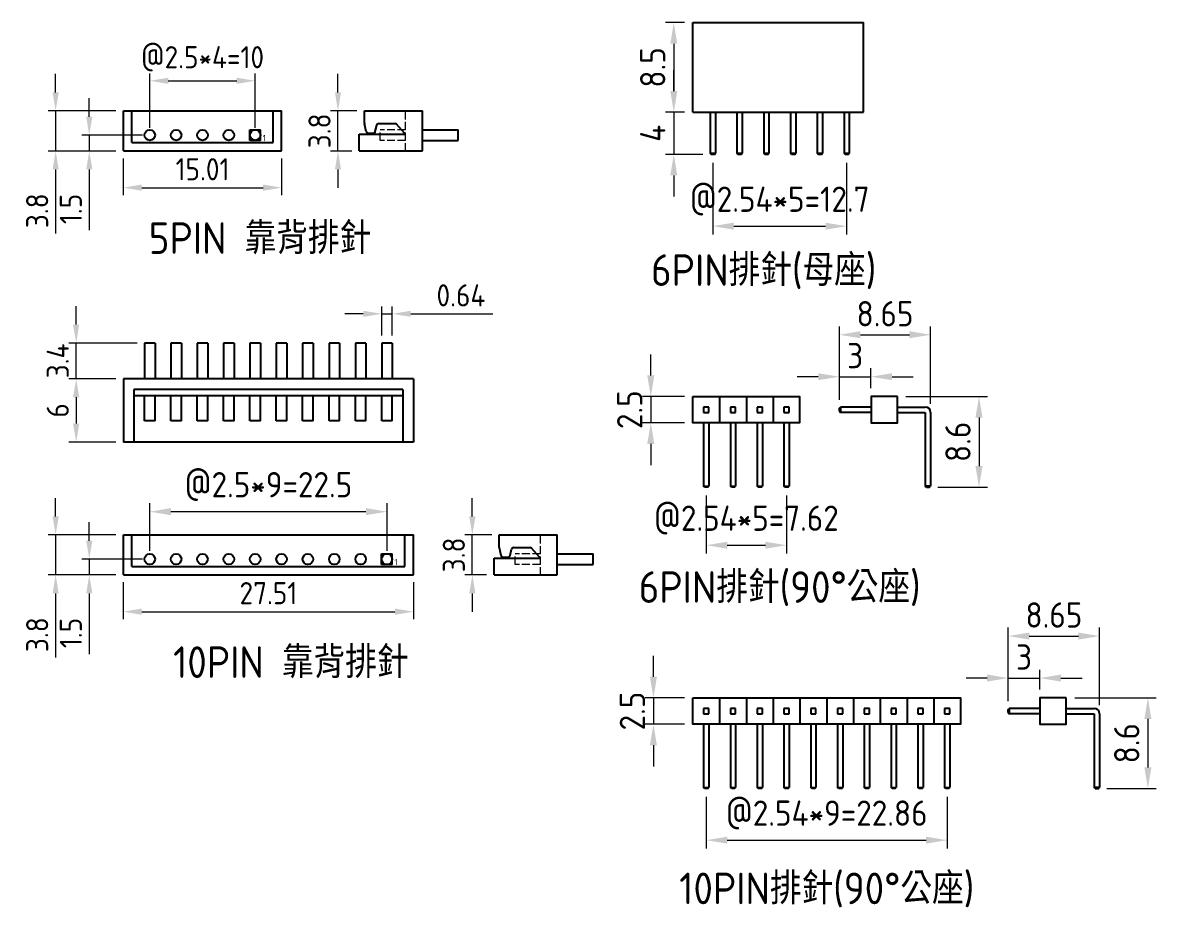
# Model space of a CAD drawing. Header units: millimetres. Extents: x -119 to 290, y -63 to 92.
# Drawn here: x 182.8 to 290.3, y -53.5 to 30.4 of the extents above; entities that cross this region are included whole.
import ezdxf

# ---------------------------------------------------------------- set-up
doc = ezdxf.new("R2010")
doc.units = ezdxf.units.MM
doc.header["$LTSCALE"] = 0.5
doc.header["$PDMODE"] = 3
doc.linetypes.add('H', pattern=[4, 3, -1])
doc.layers.add('D', color=4, linetype='Continuous', lineweight=13)
doc.layers.add('H', color=3, linetype='H', lineweight=15)
doc.styles.get("Standard").update_dxf_attribs({"font": 'isocp.shx', "bigfont": 'chineset.shx'})
doc.dimstyles.new('ISO-25', dxfattribs={"dimscale": 0.8, "dimtxt": 3, "dimasz": 2.5, "dimexe": 1, "dimexo": 1, "dimgap": 1, "dimtad": 1, "dimzin": 9, "dimdsep": 46, "dimtxsty": 'Standard', "dimcen": 0, "dimclrd": 4, "dimclre": 4, "dimclrt": 7, "dimazin": 2, "dimtfac": 1, "dimtmove": 0, "dimatfit": 3, "dimfxl": 0, "dimlwd": -1, "dimlwe": -1, "dimarcsym": 0})

# ---------------------------------------------------------------- blocks, each defined once
blk = doc.blocks.new('*D59')
at = {"layer": 'D', "color": 4, "ltscale": 0.5}
for p, q in [((212.68, 23.83), (212.68, 25.58)), ((214.48, 22.08), (211.98, 22.08)), ((212.68, 18.27), (212.68, 22.08)), ((213.98, 18.27), (211.98, 18.27)), ((212.68, 16.52), (212.68, 14.77))]:
    blk.add_line(p, q, dxfattribs=at)
for points in [[(212.39, 23.83), (212.97, 23.83), (212.68, 22.08)], [(212.39, 16.52), (212.97, 16.52), (212.68, 18.27)]]:
    blk.add_solid(points, dxfattribs=at)
at = {"layer": 'Defpoints', "color": 0, "ltscale": 0.5}
for p in [(212.68, 22.08), (215.18, 22.08), (214.68, 18.27)]:
    blk.add_point(p, dxfattribs=at)
at = {"layer": 'D', "color": 7, "ltscale": 0.5, "insert": (210.93, 20.18), "char_height": 2.1, "attachment_point": 5, "rotation": 90}
blk.add_mtext('3.8', dxfattribs=at)
blk = doc.blocks.new('*D60')
at = {"layer": 'D', "color": 4, "ltscale": 0.5}
for p, q in [((194.83, 20.47), (194.83, 25.63)), ((196.58, 24.93), (203.08, 24.93)), ((204.83, 20.47), (204.83, 25.63))]:
    blk.add_line(p, q, dxfattribs=at)
for points in [[(196.58, 25.22), (196.58, 24.64), (194.83, 24.93)], [(203.08, 25.22), (203.08, 24.64), (204.83, 24.93)]]:
    blk.add_solid(points, dxfattribs=at)
at = {"layer": 'Defpoints', "color": 0, "ltscale": 0.5}
for p in [(204.83, 24.93), (194.83, 19.77), (204.83, 19.77)]:
    blk.add_point(p, dxfattribs=at)
at = {"layer": 'D', "color": 7, "ltscale": 0.5, "insert": (199.83, 27.02), "char_height": 2.1, "attachment_point": 5}
blk.add_mtext('@2.5*4=10', dxfattribs=at)
blk = doc.blocks.new('*D61')
at = {"layer": 'D', "color": 4, "ltscale": 0.5}
for p, q in [((192.32, 17.57), (192.32, 14.09)), ((207.33, 17.57), (207.33, 14.09)), ((194.07, 14.79), (205.58, 14.79))]:
    blk.add_line(p, q, dxfattribs=at)
for points in [[(194.07, 15.09), (194.07, 14.5), (192.32, 14.79)], [(205.58, 15.09), (205.58, 14.5), (207.33, 14.79)]]:
    blk.add_solid(points, dxfattribs=at)
at = {"layer": 'Defpoints', "color": 0, "ltscale": 0.5}
for p in [(192.32, 18.27), (207.33, 18.27), (207.33, 14.79)]:
    blk.add_point(p, dxfattribs=at)
at = {"layer": 'D', "color": 7, "ltscale": 0.5, "insert": (199.83, 16.54), "char_height": 2.1, "attachment_point": 5}
blk.add_mtext('15.01', dxfattribs=at)
blk = doc.blocks.new('*D62')
at = {"layer": 'D', "color": 4, "ltscale": 0.5}
for p, q in [((189.09, 21.52), (189.09, 23.27)), ((194.13, 19.77), (188.39, 19.77)), ((189.09, 19.77), (189.09, 18.27)), ((191.62, 18.27), (188.39, 18.27)), ((189.09, 16.52), (189.09, 10.77))]:
    blk.add_line(p, q, dxfattribs=at)
for points in [[(188.8, 21.52), (189.38, 21.52), (189.09, 19.77)], [(188.8, 16.52), (189.38, 16.52), (189.09, 18.27)]]:
    blk.add_solid(points, dxfattribs=at)
at = {"layer": 'Defpoints', "color": 0, "ltscale": 0.5}
for p in [(194.83, 19.77), (189.09, 18.27), (192.32, 18.27)]:
    blk.add_point(p, dxfattribs=at)
at = {"layer": 'D', "color": 7, "ltscale": 0.5, "insert": (187.34, 12.77), "char_height": 2.1, "attachment_point": 5, "rotation": 90}
blk.add_mtext('1.5', dxfattribs=at)
blk = doc.blocks.new('*D63')
at = {"layer": 'D', "color": 4, "ltscale": 0.5}
for p, q in [((185.9, 23.83), (185.9, 25.58)), ((191.62, 22.08), (185.2, 22.08)), ((185.9, 22.08), (185.9, 18.27)), ((191.62, 18.27), (185.2, 18.27)), ((185.9, 16.52), (185.9, 10.43))]:
    blk.add_line(p, q, dxfattribs=at)
for points in [[(185.61, 23.83), (186.19, 23.83), (185.9, 22.08)], [(185.61, 16.52), (186.19, 16.52), (185.9, 18.27)]]:
    blk.add_solid(points, dxfattribs=at)
at = {"layer": 'Defpoints', "color": 0, "ltscale": 0.5}
for p in [(192.32, 22.08), (185.9, 18.27), (192.32, 18.27)]:
    blk.add_point(p, dxfattribs=at)
at = {"layer": 'D', "color": 7, "ltscale": 0.5, "insert": (184.15, 12.6), "char_height": 2.1, "attachment_point": 5, "rotation": 90}
blk.add_mtext('3.8', dxfattribs=at)
blk = doc.blocks.new('*D67')
at = {"layer": 'D', "color": 4, "ltscale": 0.5}
for p, q in [((191.62, -3.35), (187.15, -3.35)), ((187.85, -5.1), (187.85, -7.6)), ((191.62, -9.35), (187.15, -9.35))]:
    blk.add_line(p, q, dxfattribs=at)
for points in [[(187.55, -5.1), (188.14, -5.1), (187.85, -3.35)], [(187.55, -7.6), (188.14, -7.6), (187.85, -9.35)]]:
    blk.add_solid(points, dxfattribs=at)
at = {"layer": 'Defpoints', "color": 0, "ltscale": 0.5}
for p in [(192.32, -3.35), (187.85, -9.35), (192.32, -9.35)]:
    blk.add_point(p, dxfattribs=at)
at = {"layer": 'D', "color": 7, "ltscale": 0.5, "insert": (186.1, -6.35), "char_height": 2.1, "attachment_point": 5, "rotation": 90}
blk.add_mtext('6', dxfattribs=at)
blk = doc.blocks.new('*D68')
at = {"layer": 'D', "color": 4, "ltscale": 0.5}
for p, q in [((187.85, 1.8), (187.85, 3.55)), ((193.63, 0.05), (187.15, 0.05)), ((187.85, -3.35), (187.85, 0.05)), ((191.62, -3.35), (187.15, -3.35)), ((187.85, -5.1), (187.85, -6.85))]:
    blk.add_line(p, q, dxfattribs=at)
for points in [[(187.55, 1.8), (188.14, 1.8), (187.85, 0.05)], [(187.55, -5.1), (188.14, -5.1), (187.85, -3.35)]]:
    blk.add_solid(points, dxfattribs=at)
at = {"layer": 'Defpoints', "color": 0, "ltscale": 0.5}
for p in [(187.85, 0.05), (194.33, 0.05), (192.32, -3.35)]:
    blk.add_point(p, dxfattribs=at)
at = {"layer": 'D', "color": 7, "ltscale": 0.5, "insert": (186.1, -1.65), "char_height": 2.1, "attachment_point": 5, "rotation": 90}
blk.add_mtext('3.4', dxfattribs=at)
blk = doc.blocks.new('*D69')
at = {"layer": 'D', "color": 4, "ltscale": 0.5}
for p, q in [((225.42, -16.41), (225.42, -14.66)), ((227.28, -18.16), (224.72, -18.16)), ((225.42, -21.96), (225.42, -18.16)), ((226.78, -21.96), (224.72, -21.96)), ((225.42, -23.71), (225.42, -25.46))]:
    blk.add_line(p, q, dxfattribs=at)
for points in [[(225.13, -16.41), (225.72, -16.41), (225.42, -18.16)], [(225.13, -23.71), (225.72, -23.71), (225.42, -21.96)]]:
    blk.add_solid(points, dxfattribs=at)
at = {"layer": 'Defpoints', "color": 0, "ltscale": 0.5}
for p in [(225.42, -18.16), (227.98, -18.16), (227.48, -21.96)]:
    blk.add_point(p, dxfattribs=at)
at = {"layer": 'D', "color": 7, "ltscale": 0.5, "insert": (223.67, -20.06), "char_height": 2.1, "attachment_point": 5, "rotation": 90}
blk.add_mtext('3.8', dxfattribs=at)
blk = doc.blocks.new('*D70')
at = {"layer": 'D', "color": 4, "ltscale": 0.5}
for p, q in [((192.32, -22.66), (192.32, -26.15)), ((219.83, -22.66), (219.83, -26.15)), ((194.07, -25.45), (218.08, -25.45))]:
    blk.add_line(p, q, dxfattribs=at)
for points in [[(194.07, -25.15), (194.07, -25.74), (192.32, -25.45)], [(218.08, -25.15), (218.08, -25.74), (219.83, -25.45)]]:
    blk.add_solid(points, dxfattribs=at)
at = {"layer": 'Defpoints', "color": 0, "ltscale": 0.5}
for p in [(192.32, -21.96), (219.83, -21.96), (219.83, -25.45)]:
    blk.add_point(p, dxfattribs=at)
at = {"layer": 'D', "color": 7, "ltscale": 0.5, "insert": (206.08, -23.69), "char_height": 2.1, "attachment_point": 5}
blk.add_mtext('27.51', dxfattribs=at)
blk = doc.blocks.new('*D71')
at = {"layer": 'D', "color": 4, "ltscale": 0.5}
for p, q in [((189.09, -18.71), (189.09, -16.96)), ((194.13, -20.46), (188.39, -20.46)), ((189.09, -20.46), (189.09, -21.96)), ((191.62, -21.96), (188.39, -21.96)), ((189.09, -23.71), (189.09, -29.47))]:
    blk.add_line(p, q, dxfattribs=at)
for points in [[(188.8, -18.71), (189.38, -18.71), (189.09, -20.46)], [(188.8, -23.71), (189.38, -23.71), (189.09, -21.96)]]:
    blk.add_solid(points, dxfattribs=at)
at = {"layer": 'Defpoints', "color": 0, "ltscale": 0.5}
for p in [(194.83, -20.46), (189.09, -21.96), (192.32, -21.96)]:
    blk.add_point(p, dxfattribs=at)
at = {"layer": 'D', "color": 7, "ltscale": 0.5, "insert": (187.34, -27.47), "char_height": 2.1, "attachment_point": 5, "rotation": 90}
blk.add_mtext('1.5', dxfattribs=at)
blk = doc.blocks.new('*D72')
at = {"layer": 'D', "color": 4, "ltscale": 0.5}
for p, q in [((185.9, -16.41), (185.9, -14.66)), ((191.62, -18.16), (185.2, -18.16)), ((185.9, -18.16), (185.9, -21.96)), ((191.62, -21.96), (185.2, -21.96)), ((185.9, -23.71), (185.9, -29.8))]:
    blk.add_line(p, q, dxfattribs=at)
for points in [[(185.61, -16.41), (186.19, -16.41), (185.9, -18.16)], [(185.61, -23.71), (186.19, -23.71), (185.9, -21.96)]]:
    blk.add_solid(points, dxfattribs=at)
at = {"layer": 'Defpoints', "color": 0, "ltscale": 0.5}
for p in [(192.32, -18.16), (185.9, -21.96), (192.32, -21.96)]:
    blk.add_point(p, dxfattribs=at)
at = {"layer": 'D', "color": 7, "ltscale": 0.5, "insert": (184.15, -27.63), "char_height": 2.1, "attachment_point": 5, "rotation": 90}
blk.add_mtext('3.8', dxfattribs=at)
blk = doc.blocks.new('*D73')
at = {"layer": 'D', "color": 4, "ltscale": 0.5}
for p, q in [((216.83, 0.75), (216.83, 3.52)), ((217.83, 0.75), (217.83, 3.52)), ((215.08, 2.82), (213.33, 2.82)), ((216.83, 2.82), (217.83, 2.82)), ((219.58, 2.82), (227.35, 2.82))]:
    blk.add_line(p, q, dxfattribs=at)
for points in [[(215.08, 3.11), (215.08, 2.53), (216.83, 2.82)], [(219.58, 3.11), (219.58, 2.53), (217.83, 2.82)]]:
    blk.add_solid(points, dxfattribs=at)
at = {"layer": 'Defpoints', "color": 0, "ltscale": 0.5}
for p in [(217.83, 2.82), (216.83, 0.05), (217.83, 0.05)]:
    blk.add_point(p, dxfattribs=at)
at = {"layer": 'D', "color": 7, "ltscale": 0.5, "insert": (224.34, 4.57), "char_height": 2.1, "attachment_point": 5}
blk.add_mtext('0.64', dxfattribs=at)
blk = doc.blocks.new('*D74')
at = {"layer": 'D', "color": 4, "ltscale": 0.5}
for p, q in [((194.83, -19.66), (194.83, -15.16)), ((215.33, -15.96), (196.83, -15.96)), ((217.33, -19.66), (217.33, -15.16))]:
    blk.add_line(p, q, dxfattribs=at)
for points in [[(196.83, -15.62), (196.83, -16.29), (194.83, -15.96)], [(215.33, -15.62), (215.33, -16.29), (217.33, -15.96)]]:
    blk.add_solid(points, dxfattribs=at)
at = {"layer": 'Defpoints', "color": 0, "ltscale": 0.5}
for p in [(194.83, -15.96), (194.83, -20.46), (217.33, -20.46)]:
    blk.add_point(p, dxfattribs=at)
at = {"layer": 'D', "color": 7, "ltscale": 0.5, "insert": (206.08, -13.57), "char_height": 2.4, "attachment_point": 5}
blk.add_mtext('@2.5*9=22.5', dxfattribs=at)
blk = doc.blocks.new('*D102')
at = {"layer": 'D', "color": 4, "ltscale": 0.5}
for p, q in [((245.53, 30.45), (243.73, 30.45)), ((244.53, 28.45), (244.53, 23.95)), ((245.53, 21.95), (243.73, 21.95))]:
    blk.add_line(p, q, dxfattribs=at)
for points in [[(244.2, 28.45), (244.86, 28.45), (244.53, 30.45)], [(244.2, 23.95), (244.86, 23.95), (244.53, 21.95)]]:
    blk.add_solid(points, dxfattribs=at)
at = {"layer": 'Defpoints', "color": 0, "ltscale": 0.5}
for p in [(246.33, 30.45), (244.53, 21.95), (246.33, 21.95)]:
    blk.add_point(p, dxfattribs=at)
at = {"layer": 'D', "color": 7, "ltscale": 0.5, "insert": (242.53, 26.2), "char_height": 2.4, "attachment_point": 5, "rotation": 90}
blk.add_mtext('8.5', dxfattribs=at)
blk = doc.blocks.new('*D103')
at = {"layer": 'D', "color": 4, "ltscale": 0.5}
for p, q in [((244.53, 23.95), (244.53, 25.95)), ((245.53, 21.95), (243.73, 21.95)), ((244.53, 21.95), (244.53, 17.95)), ((247.27, 17.95), (243.73, 17.95)), ((244.53, 15.95), (244.53, 13.95))]:
    blk.add_line(p, q, dxfattribs=at)
for points in [[(244.2, 23.95), (244.86, 23.95), (244.53, 21.95)], [(244.2, 15.95), (244.86, 15.95), (244.53, 17.95)]]:
    blk.add_solid(points, dxfattribs=at)
at = {"layer": 'Defpoints', "color": 0, "ltscale": 0.5}
for p in [(246.33, 21.95), (244.53, 17.95), (248.07, 17.95)]:
    blk.add_point(p, dxfattribs=at)
at = {"layer": 'D', "color": 7, "ltscale": 0.5, "insert": (242.53, 19.95), "char_height": 2.4, "attachment_point": 5, "rotation": 90}
blk.add_mtext('4', dxfattribs=at)
blk = doc.blocks.new('*D104')
at = {"layer": 'D', "color": 4, "ltscale": 0.5}
for p, q in [((248.22, 17.15), (248.22, 10.34)), ((260.92, 17.15), (260.92, 10.34)), ((250.22, 11.14), (258.92, 11.14))]:
    blk.add_line(p, q, dxfattribs=at)
for points in [[(250.22, 11.47), (250.22, 10.8), (248.22, 11.14)], [(258.92, 11.47), (258.92, 10.8), (260.92, 11.14)]]:
    blk.add_solid(points, dxfattribs=at)
at = {"layer": 'Defpoints', "color": 0, "ltscale": 0.5}
for p in [(248.22, 17.95), (260.92, 17.95), (260.92, 11.14)]:
    blk.add_point(p, dxfattribs=at)
at = {"layer": 'D', "color": 7, "ltscale": 0.5, "insert": (254.57, 13.52), "char_height": 2.4, "attachment_point": 5}
blk.add_mtext('@2.54*5=12.7', dxfattribs=at)
blk = doc.blocks.new('*D113')
at = {"layer": 'D', "color": 4, "ltscale": 0.5}
for p, q in [((242.6, -31.63), (242.6, -29.63)), ((245.53, -33.63), (241.8, -33.63)), ((242.6, -33.63), (242.6, -36.13)), ((245.53, -36.13), (241.8, -36.13)), ((242.6, -38.13), (242.6, -40.13))]:
    blk.add_line(p, q, dxfattribs=at)
for points in [[(242.26, -31.63), (242.93, -31.63), (242.6, -33.63)], [(242.26, -38.13), (242.93, -38.13), (242.6, -36.13)]]:
    blk.add_solid(points, dxfattribs=at)
at = {"layer": 'Defpoints', "color": 0, "ltscale": 0.5}
for p in [(246.33, -33.63), (242.6, -36.13), (246.33, -36.13)]:
    blk.add_point(p, dxfattribs=at)
at = {"layer": 'D', "color": 7, "ltscale": 0.5, "insert": (240.6, -34.88), "char_height": 2.4, "attachment_point": 5, "rotation": 90}
blk.add_mtext('2.5', dxfattribs=at)
blk = doc.blocks.new('*D114')
at = {"layer": 'D', "color": 4, "ltscale": 0.5}
for p, q in [((242.35, -3.03), (242.35, -1.03)), ((245.53, -5.03), (241.55, -5.03)), ((242.35, -5.03), (242.35, -7.53)), ((245.53, -7.53), (241.55, -7.53)), ((242.35, -9.53), (242.35, -11.53))]:
    blk.add_line(p, q, dxfattribs=at)
for points in [[(242.01, -3.03), (242.68, -3.03), (242.35, -5.03)], [(242.01, -9.53), (242.68, -9.53), (242.35, -7.53)]]:
    blk.add_solid(points, dxfattribs=at)
at = {"layer": 'Defpoints', "color": 0, "ltscale": 0.5}
for p in [(246.33, -5.03), (242.35, -7.53), (246.33, -7.53)]:
    blk.add_point(p, dxfattribs=at)
at = {"layer": 'D', "color": 7, "ltscale": 0.5, "insert": (240.35, -6.28), "char_height": 2.4, "attachment_point": 5, "rotation": 90}
blk.add_mtext('2.5', dxfattribs=at)
blk = doc.blocks.new('*D115')
at = {"layer": 'D', "color": 4, "ltscale": 0.5}
for p, q in [((247.6, -14.43), (247.6, -19.94)), ((255.22, -14.43), (255.22, -19.94)), ((249.6, -19.14), (253.22, -19.14))]:
    blk.add_line(p, q, dxfattribs=at)
for points in [[(249.6, -18.81), (249.6, -19.47), (247.6, -19.14)], [(253.22, -18.81), (253.22, -19.47), (255.22, -19.14)]]:
    blk.add_solid(points, dxfattribs=at)
at = {"layer": 'Defpoints', "color": 0, "ltscale": 0.5}
for p in [(247.6, -13.63), (255.22, -13.63), (255.22, -19.14)]:
    blk.add_point(p, dxfattribs=at)
at = {"layer": 'D', "color": 7, "ltscale": 0.5, "insert": (251.41, -16.75), "char_height": 2.4, "attachment_point": 5}
blk.add_mtext('@2.54*5=7.62', dxfattribs=at)
blk = doc.blocks.new('*D116')
at = {"layer": 'D', "color": 4, "ltscale": 0.5}
for p, q in [((247.6, -43.03), (247.6, -47.93)), ((270.46, -43.03), (270.46, -47.93)), ((249.6, -47.13), (268.46, -47.13))]:
    blk.add_line(p, q, dxfattribs=at)
for points in [[(249.6, -46.8), (249.6, -47.46), (247.6, -47.13)], [(268.46, -46.8), (268.46, -47.46), (270.46, -47.13)]]:
    blk.add_solid(points, dxfattribs=at)
at = {"layer": 'Defpoints', "color": 0, "ltscale": 0.5}
for p in [(247.6, -42.23), (270.46, -42.23), (270.46, -47.13)]:
    blk.add_point(p, dxfattribs=at)
at = {"layer": 'D', "color": 7, "ltscale": 0.5, "insert": (259.03, -44.74), "char_height": 2.4, "attachment_point": 5}
blk.add_mtext('@2.54*9=22.86', dxfattribs=at)
blk = doc.blocks.new('*D117')
at = {"layer": 'D', "color": 4, "ltscale": 0.5}
for p, q in [((258.23, -3.15), (256.23, -3.15)), ((260.23, -5.33), (260.23, -2.35)), ((260.23, -3.15), (263.23, -3.15)), ((263.23, -4.23), (263.23, -2.35)), ((265.23, -3.15), (267.23, -3.15))]:
    blk.add_line(p, q, dxfattribs=at)
for points in [[(258.23, -2.82), (258.23, -3.48), (260.23, -3.15)], [(265.23, -2.82), (265.23, -3.48), (263.23, -3.15)]]:
    blk.add_solid(points, dxfattribs=at)
at = {"layer": 'Defpoints', "color": 0, "ltscale": 0.5}
for p in [(263.23, -3.15), (263.23, -5.03), (260.23, -6.13)]:
    blk.add_point(p, dxfattribs=at)
at = {"layer": 'D', "color": 7, "ltscale": 0.5, "insert": (261.73, -1.15), "char_height": 2.4, "attachment_point": 5}
blk.add_mtext('3', dxfattribs=at)
blk = doc.blocks.new('*D118')
at = {"layer": 'D', "color": 4, "ltscale": 0.5}
for p, q in [((266.53, -5.03), (274.28, -5.03)), ((273.48, -7.03), (273.48, -11.63)), ((269.58, -13.63), (274.28, -13.63))]:
    blk.add_line(p, q, dxfattribs=at)
for points in [[(273.14, -7.03), (273.81, -7.03), (273.48, -5.03)], [(273.14, -11.63), (273.81, -11.63), (273.48, -13.63)]]:
    blk.add_solid(points, dxfattribs=at)
at = {"layer": 'Defpoints', "color": 0, "ltscale": 0.5}
for p in [(265.73, -5.03), (268.78, -13.63), (273.48, -13.63)]:
    blk.add_point(p, dxfattribs=at)
at = {"layer": 'D', "color": 7, "ltscale": 0.5, "insert": (271.48, -9.33), "char_height": 2.4, "attachment_point": 5, "rotation": 90}
blk.add_mtext('8.6', dxfattribs=at)
blk = doc.blocks.new('*D119')
at = {"layer": 'D', "color": 4, "ltscale": 0.5}
for p, q in [((260.23, -5.33), (260.23, 1.63)), ((268.88, -5.73), (268.88, 1.63)), ((262.23, 0.83), (266.88, 0.83))]:
    blk.add_line(p, q, dxfattribs=at)
for points in [[(262.23, 1.17), (262.23, 0.5), (260.23, 0.83)], [(266.88, 1.17), (266.88, 0.5), (268.88, 0.83)]]:
    blk.add_solid(points, dxfattribs=at)
at = {"layer": 'Defpoints', "color": 0, "ltscale": 0.5}
for p in [(268.88, 0.83), (260.23, -6.13), (268.88, -6.53)]:
    blk.add_point(p, dxfattribs=at)
at = {"layer": 'D', "color": 7, "ltscale": 0.5, "insert": (264.56, 2.83), "char_height": 2.4, "attachment_point": 5}
blk.add_mtext('8.65', dxfattribs=at)
blk = doc.blocks.new('*D120')
at = {"layer": 'D', "color": 4, "ltscale": 0.5}
for p, q in [((276.25, -33.93), (276.25, -30.95)), ((279.25, -32.83), (279.25, -30.95)), ((274.25, -31.75), (272.25, -31.75)), ((276.25, -31.75), (279.25, -31.75)), ((281.25, -31.75), (283.25, -31.75))]:
    blk.add_line(p, q, dxfattribs=at)
for points in [[(274.25, -31.41), (274.25, -32.08), (276.25, -31.75)], [(281.25, -31.41), (281.25, -32.08), (279.25, -31.75)]]:
    blk.add_solid(points, dxfattribs=at)
at = {"layer": 'Defpoints', "color": 0, "ltscale": 0.5}
for p in [(279.25, -31.75), (279.25, -33.63), (276.25, -34.73)]:
    blk.add_point(p, dxfattribs=at)
at = {"layer": 'D', "color": 7, "ltscale": 0.5, "insert": (277.75, -29.75), "char_height": 2.4, "attachment_point": 5}
blk.add_mtext('3', dxfattribs=at)
blk = doc.blocks.new('*D121')
at = {"layer": 'D', "color": 4, "ltscale": 0.5}
for p, q in [((282.55, -33.63), (290.29, -33.63)), ((289.49, -35.63), (289.49, -40.23)), ((285.6, -42.23), (290.29, -42.23))]:
    blk.add_line(p, q, dxfattribs=at)
for points in [[(289.16, -35.63), (289.83, -35.63), (289.49, -33.63)], [(289.16, -40.23), (289.83, -40.23), (289.49, -42.23)]]:
    blk.add_solid(points, dxfattribs=at)
at = {"layer": 'Defpoints', "color": 0, "ltscale": 0.5}
for p in [(281.75, -33.63), (284.8, -42.23), (289.49, -42.23)]:
    blk.add_point(p, dxfattribs=at)
at = {"layer": 'D', "color": 7, "ltscale": 0.5, "insert": (287.49, -37.93), "char_height": 2.4, "attachment_point": 5, "rotation": 90}
blk.add_mtext('8.6', dxfattribs=at)
blk = doc.blocks.new('*D122')
at = {"layer": 'D', "color": 4, "ltscale": 0.5}
for p, q in [((276.25, -33.93), (276.25, -26.96)), ((278.25, -27.76), (282.9, -27.76)), ((284.9, -34.33), (284.9, -26.96))]:
    blk.add_line(p, q, dxfattribs=at)
for points in [[(278.25, -27.43), (278.25, -28.1), (276.25, -27.76)], [(282.9, -27.43), (282.9, -28.1), (284.9, -27.76)]]:
    blk.add_solid(points, dxfattribs=at)
at = {"layer": 'Defpoints', "color": 0, "ltscale": 0.5}
for p in [(284.9, -27.76), (276.25, -34.73), (284.9, -35.13)]:
    blk.add_point(p, dxfattribs=at)
at = {"layer": 'D', "color": 7, "ltscale": 0.5, "insert": (280.58, -25.76), "char_height": 2.4, "attachment_point": 5}
blk.add_mtext('8.65', dxfattribs=at)

msp = doc.modelspace()

# ---------------------------------------------------------------- linework, layer by layer
at = {"ltscale": 0.5}
for p, q in [((246.334, 30.45), (262.534, 30.45)), ((246.334, 21.95), (246.334, 30.45)), ((262.534, 21.95), (262.534, 30.45)), ((215.183, 20.897), (215.183, 22.076)), ((215.183, 22.076), (220.683, 22.076)), ((220.683, 18.275), (220.683, 22.076)), ((246.334, 21.95), (262.534, 21.95)), ((215.348, 20.133), (215.187, 20.853)), ((216.218, 20.133), (216.348, 20.718)), ((216.543, 20.875), (218.093, 20.875)), ((218.983, 19.976), (218.242, 20.808)), ((214.683, 18.275), (214.683, 19.875)), ((214.683, 19.875), (218.983, 19.875)), ((215.543, 19.976), (216.022, 19.976)), ((218.983, 19.875), (218.983, 19.976)), ((220.683, 20.275), (224.083, 20.275)), ((224.083, 19.274), (224.083, 20.275)), ((220.683, 19.274), (224.083, 19.274)), ((214.683, 18.275), (220.683, 18.275)), ((195.326, 0.049), (194.326, 0.049)), ((194.326, 0.049), (194.326, -3.351)), ((195.326, 0.049), (195.326, -3.351)), ((197.826, 0.049), (196.826, 0.049)), ((196.826, 0.049), (196.826, -3.351)), ((197.826, 0.049), (197.826, -3.351)), ((200.326, 0.049), (199.326, 0.049)), ((199.326, 0.049), (199.326, -3.351)), ((200.326, 0.049), (200.326, -3.351)), ((202.826, 0.049), (201.826, 0.049)), ((201.826, 0.049), (201.826, -3.351)), ((202.826, 0.049), (202.826, -3.351)), ((205.326, 0.049), (204.326, 0.049)), ((204.326, 0.049), (204.326, -3.351)), ((205.326, 0.049), (205.326, -3.351)), ((207.826, 0.049), (206.826, 0.049)), ((206.826, 0.049), (206.826, -3.351)), ((207.826, 0.049), (207.826, -3.351)), ((210.327, 0.049), (209.326, 0.049)), ((209.326, 0.049), (209.326, -3.351)), ((210.327, 0.049), (210.327, -3.351)), ((212.828, 0.049), (211.828, 0.049)), ((211.828, 0.049), (211.828, -3.351)), ((212.828, 0.049), (212.828, -3.351)), ((215.328, 0.049), (214.328, 0.049)), ((214.328, 0.049), (214.328, -3.351)), ((215.328, 0.049), (215.328, -3.351)), ((217.828, 0.049), (216.828, 0.049)), ((216.828, 0.049), (216.828, -3.351)), ((217.828, 0.049), (217.828, -3.351)), ((192.322, -3.351), (192.322, -9.351)), ((219.831, -3.351), (192.322, -3.351)), ((219.831, -3.351), (219.831, -9.351)), ((218.827, -4.351), (193.327, -4.351)), ((193.327, -4.351), (193.327, -9.351)), ((218.827, -4.951), (193.327, -4.951)), ((194.326, -7.351), (194.326, -4.951)), ((195.326, -7.351), (195.326, -4.951)), ((196.826, -7.351), (196.826, -4.951)), ((197.826, -7.351), (197.826, -4.951)), ((199.326, -7.351), (199.326, -4.951)), ((200.326, -7.351), (200.326, -4.951)), ((201.826, -7.351), (201.826, -4.951)), ((202.826, -7.351), (202.826, -4.951)), ((204.326, -7.351), (204.326, -4.951)), ((205.326, -7.351), (205.326, -4.951)), ((206.826, -7.351), (206.826, -4.951)), ((207.826, -7.351), (207.826, -4.951)), ((209.326, -7.351), (209.326, -4.951)), ((210.327, -7.351), (210.327, -4.951)), ((211.828, -7.351), (211.828, -4.951)), ((212.828, -7.351), (212.828, -4.951)), ((214.328, -7.351), (214.328, -4.951)), ((215.328, -7.351), (215.328, -4.951)), ((216.828, -7.351), (216.828, -4.951)), ((217.828, -7.351), (217.828, -4.951)), ((218.827, -4.351), (218.827, -9.351)), ((248.874, -5.032), (248.874, -7.532)), ((251.414, -5.032), (251.414, -7.532)), ((253.954, -5.032), (253.954, -7.532)), ((195.326, -7.351), (194.326, -7.351)), ((197.826, -7.351), (196.826, -7.351)), ((200.326, -7.351), (199.326, -7.351)), ((202.826, -7.351), (201.826, -7.351)), ((205.326, -7.351), (204.326, -7.351)), ((207.826, -7.351), (206.826, -7.351)), ((210.327, -7.351), (209.326, -7.351)), ((212.828, -7.351), (211.828, -7.351)), ((215.328, -7.351), (214.328, -7.351)), ((217.828, -7.351), (216.828, -7.351)), ((219.831, -9.351), (192.322, -9.351)), ((227.98, -19.343), (227.98, -18.163)), ((227.98, -18.163), (233.48, -18.163)), ((233.48, -21.965), (233.48, -18.163)), ((227.48, -21.965), (227.48, -20.365)), ((227.48, -20.365), (231.78, -20.365)), ((228.145, -20.106), (227.985, -19.386)), ((228.341, -20.263), (228.82, -20.263)), ((229.015, -20.106), (229.145, -19.521)), ((229.341, -19.365), (230.891, -19.365)), ((231.78, -20.263), (231.04, -19.432)), ((231.78, -20.365), (231.78, -20.263)), ((233.48, -19.964), (236.88, -19.964)), ((236.88, -20.965), (236.88, -19.964)), ((233.48, -20.965), (236.88, -20.965)), ((227.48, -21.965), (233.48, -21.965)), ((248.874, -33.629), (248.874, -36.129)), ((251.414, -33.629), (251.414, -36.129)), ((253.954, -33.629), (253.954, -36.129)), ((256.494, -33.629), (256.494, -36.129)), ((259.034, -33.629), (259.034, -36.129)), ((261.574, -33.629), (261.574, -36.129)), ((264.114, -33.629), (264.114, -36.129)), ((266.654, -33.629), (266.654, -36.129)), ((269.194, -33.629), (269.194, -36.129))]:
    msp.add_line(p, q, dxfattribs=at)
for p, q in [((192.322, 22.076), (207.331, 22.076)), ((192.322, 18.275), (192.322, 22.076)), ((193.122, 19.075), (193.122, 22.076)), ((206.531, 19.085), (206.531, 22.076)), ((207.331, 18.275), (207.331, 22.076)), ((247.974, 21.95), (247.974, 18.05)), ((248.474, 21.95), (248.474, 18.05)), ((250.514, 21.95), (250.514, 18.05)), ((251.014, 21.95), (251.014, 18.05)), ((253.054, 21.95), (253.054, 18.05)), ((253.554, 21.95), (253.554, 18.05)), ((255.594, 21.95), (255.594, 18.05)), ((256.094, 21.95), (256.094, 18.05)), ((258.134, 21.95), (258.134, 18.05)), ((258.634, 21.95), (258.634, 18.05)), ((260.674, 21.95), (260.674, 18.05)), ((261.174, 21.95), (261.174, 18.05)), ((204.319, 19.273), (204.319, 20.273)), ((204.319, 20.273), (205.333, 20.273)), ((205.333, 19.273), (205.333, 20.273)), ((193.122, 19.075), (206.531, 19.075)), ((205.333, 19.273), (204.319, 19.273)), ((192.322, 18.275), (207.331, 18.275)), ((248.074, 17.95), (247.974, 18.05)), ((247.974, 18.05), (248.474, 18.05)), ((248.374, 17.95), (248.074, 17.95)), ((248.374, 17.95), (248.474, 18.05)), ((250.614, 17.95), (250.514, 18.05)), ((250.514, 18.05), (251.014, 18.05)), ((250.914, 17.95), (250.614, 17.95)), ((250.914, 17.95), (251.014, 18.05)), ((253.154, 17.95), (253.054, 18.05)), ((253.054, 18.05), (253.554, 18.05)), ((253.454, 17.95), (253.154, 17.95)), ((253.454, 17.95), (253.554, 18.05)), ((255.694, 17.95), (255.594, 18.05)), ((255.594, 18.05), (256.094, 18.05)), ((255.994, 17.95), (255.694, 17.95)), ((255.994, 17.95), (256.094, 18.05)), ((258.234, 17.95), (258.134, 18.05)), ((258.134, 18.05), (258.634, 18.05)), ((258.534, 17.95), (258.234, 17.95)), ((258.534, 17.95), (258.634, 18.05)), ((260.774, 17.95), (260.674, 18.05)), ((260.674, 18.05), (261.174, 18.05)), ((261.074, 17.95), (260.774, 17.95)), ((261.074, 17.95), (261.174, 18.05)), ((247.354, -6.032), (247.354, -6.532)), ((247.854, -6.032), (247.354, -6.032)), ((247.854, -6.532), (247.854, -6.032)), ((249.894, -6.032), (249.894, -6.532)), ((250.394, -6.032), (249.894, -6.032)), ((250.394, -6.532), (250.394, -6.032)), ((252.434, -6.032), (252.434, -6.532)), ((252.934, -6.032), (252.434, -6.032)), ((252.934, -6.532), (252.934, -6.032)), ((254.974, -6.032), (254.974, -6.532)), ((255.474, -6.032), (254.974, -6.032)), ((255.474, -6.532), (255.474, -6.032)), ((260.235, -6.132), (260.335, -6.032)), ((260.235, -6.432), (260.235, -6.132)), ((260.235, -6.432), (260.335, -6.532)), ((263.235, -6.032), (260.335, -6.032)), ((260.335, -6.032), (260.335, -6.532)), ((265.735, -6.032), (268.385, -6.032)), ((247.354, -6.532), (247.854, -6.532)), ((249.894, -6.532), (250.394, -6.532)), ((252.434, -6.532), (252.934, -6.532)), ((254.974, -6.532), (255.474, -6.532)), ((263.235, -6.532), (260.335, -6.532)), ((265.735, -6.532), (268.385, -6.532)), ((268.385, -6.532), (268.385, -13.532)), ((268.885, -6.532), (268.885, -13.532)), ((247.354, -7.532), (247.354, -13.532)), ((247.854, -7.532), (247.854, -13.532)), ((249.894, -7.532), (249.894, -13.532)), ((250.394, -7.532), (250.394, -13.532)), ((252.434, -7.532), (252.434, -13.532)), ((252.934, -7.532), (252.934, -13.532)), ((254.974, -7.532), (254.974, -13.532)), ((255.474, -7.532), (255.474, -13.532)), ((247.454, -13.632), (247.354, -13.532)), ((247.354, -13.532), (247.854, -13.532)), ((247.754, -13.632), (247.454, -13.632)), ((247.754, -13.632), (247.854, -13.532)), ((249.994, -13.632), (249.894, -13.532)), ((249.894, -13.532), (250.394, -13.532)), ((250.294, -13.632), (249.994, -13.632)), ((250.294, -13.632), (250.394, -13.532)), ((252.534, -13.632), (252.434, -13.532)), ((252.434, -13.532), (252.934, -13.532)), ((252.834, -13.632), (252.534, -13.632)), ((252.834, -13.632), (252.934, -13.532)), ((255.074, -13.632), (254.974, -13.532)), ((254.974, -13.532), (255.474, -13.532)), ((255.374, -13.632), (255.074, -13.632)), ((255.374, -13.632), (255.474, -13.532)), ((268.485, -13.632), (268.385, -13.532)), ((268.885, -13.532), (268.385, -13.532)), ((268.485, -13.632), (268.785, -13.632)), ((268.785, -13.632), (268.885, -13.532)), ((192.322, -18.163), (219.831, -18.163)), ((192.322, -21.965), (192.322, -18.163)), ((193.122, -21.165), (193.122, -18.163)), ((219.031, -21.155), (219.031, -18.163)), ((219.831, -21.965), (219.831, -18.163)), ((216.819, -20.966), (216.819, -19.966)), ((216.819, -19.966), (217.833, -19.966)), ((217.833, -20.966), (217.833, -19.966)), ((193.122, -21.165), (219.031, -21.165)), ((217.833, -20.966), (216.819, -20.966)), ((192.322, -21.965), (219.831, -21.965)), ((247.354, -34.629), (247.354, -35.129)), ((247.854, -34.629), (247.354, -34.629)), ((247.354, -35.129), (247.854, -35.129)), ((247.854, -35.129), (247.854, -34.629)), ((249.894, -34.629), (249.894, -35.129)), ((250.394, -34.629), (249.894, -34.629)), ((249.894, -35.129), (250.394, -35.129)), ((250.394, -35.129), (250.394, -34.629)), ((252.434, -34.629), (252.434, -35.129)), ((252.934, -34.629), (252.434, -34.629)), ((252.434, -35.129), (252.934, -35.129)), ((252.934, -35.129), (252.934, -34.629)), ((254.974, -34.629), (254.974, -35.129)), ((255.474, -34.629), (254.974, -34.629)), ((254.974, -35.129), (255.474, -35.129)), ((255.474, -35.129), (255.474, -34.629)), ((257.514, -34.629), (257.514, -35.129)), ((258.014, -34.629), (257.514, -34.629)), ((257.514, -35.129), (258.014, -35.129)), ((258.014, -35.129), (258.014, -34.629)), ((260.054, -34.629), (260.054, -35.129)), ((260.554, -34.629), (260.054, -34.629)), ((260.054, -35.129), (260.554, -35.129)), ((260.554, -35.129), (260.554, -34.629)), ((262.594, -34.629), (262.594, -35.129)), ((263.094, -34.629), (262.594, -34.629)), ((262.594, -35.129), (263.094, -35.129)), ((263.094, -35.129), (263.094, -34.629)), ((265.134, -34.629), (265.134, -35.129)), ((265.634, -34.629), (265.134, -34.629)), ((265.134, -35.129), (265.634, -35.129)), ((265.634, -35.129), (265.634, -34.629)), ((267.674, -34.629), (267.674, -35.129)), ((268.174, -34.629), (267.674, -34.629)), ((267.674, -35.129), (268.174, -35.129)), ((268.174, -35.129), (268.174, -34.629)), ((270.214, -34.629), (270.214, -35.129)), ((270.714, -34.629), (270.214, -34.629)), ((270.214, -35.129), (270.714, -35.129)), ((270.714, -35.129), (270.714, -34.629)), ((276.252, -34.729), (276.352, -34.629)), ((276.252, -35.029), (276.252, -34.729)), ((276.252, -35.029), (276.352, -35.129)), ((279.252, -34.629), (276.352, -34.629)), ((276.352, -34.629), (276.352, -35.129)), ((279.252, -35.129), (276.352, -35.129)), ((281.752, -34.629), (284.402, -34.629)), ((281.752, -35.129), (284.402, -35.129)), ((284.402, -35.129), (284.402, -42.129)), ((284.902, -35.129), (284.902, -42.129)), ((247.354, -36.129), (247.354, -42.129)), ((247.854, -36.129), (247.854, -42.129)), ((249.894, -36.129), (249.894, -42.129)), ((250.394, -36.129), (250.394, -42.129)), ((252.434, -36.129), (252.434, -42.129)), ((252.934, -36.129), (252.934, -42.129)), ((254.974, -36.129), (254.974, -42.129)), ((255.474, -36.129), (255.474, -42.129)), ((257.514, -36.129), (257.514, -42.129)), ((258.014, -36.129), (258.014, -42.129)), ((260.054, -36.129), (260.054, -42.129)), ((260.554, -36.129), (260.554, -42.129)), ((262.594, -36.129), (262.594, -42.129)), ((263.094, -36.129), (263.094, -42.129)), ((265.134, -36.129), (265.134, -42.129)), ((265.634, -36.129), (265.634, -42.129)), ((267.674, -36.129), (267.674, -42.129)), ((268.174, -36.129), (268.174, -42.129)), ((270.214, -36.129), (270.214, -42.129)), ((270.714, -36.129), (270.714, -42.129)), ((247.454, -42.229), (247.354, -42.129)), ((247.354, -42.129), (247.854, -42.129)), ((247.754, -42.229), (247.454, -42.229)), ((247.754, -42.229), (247.854, -42.129)), ((249.994, -42.229), (249.894, -42.129)), ((249.894, -42.129), (250.394, -42.129)), ((250.294, -42.229), (249.994, -42.229)), ((250.294, -42.229), (250.394, -42.129)), ((252.534, -42.229), (252.434, -42.129)), ((252.434, -42.129), (252.934, -42.129)), ((252.834, -42.229), (252.534, -42.229)), ((252.834, -42.229), (252.934, -42.129)), ((255.074, -42.229), (254.974, -42.129)), ((254.974, -42.129), (255.474, -42.129)), ((255.374, -42.229), (255.074, -42.229)), ((255.374, -42.229), (255.474, -42.129)), ((257.614, -42.229), (257.514, -42.129)), ((257.514, -42.129), (258.014, -42.129)), ((257.914, -42.229), (257.614, -42.229)), ((257.914, -42.229), (258.014, -42.129)), ((260.154, -42.229), (260.054, -42.129)), ((260.054, -42.129), (260.554, -42.129)), ((260.454, -42.229), (260.154, -42.229)), ((260.454, -42.229), (260.554, -42.129)), ((262.694, -42.229), (262.594, -42.129)), ((262.594, -42.129), (263.094, -42.129)), ((262.994, -42.229), (262.694, -42.229)), ((262.994, -42.229), (263.094, -42.129)), ((265.234, -42.229), (265.134, -42.129)), ((265.134, -42.129), (265.634, -42.129)), ((265.534, -42.229), (265.234, -42.229)), ((265.534, -42.229), (265.634, -42.129)), ((267.774, -42.229), (267.674, -42.129)), ((267.674, -42.129), (268.174, -42.129)), ((268.074, -42.229), (267.774, -42.229)), ((268.074, -42.229), (268.174, -42.129)), ((270.314, -42.229), (270.214, -42.129)), ((270.214, -42.129), (270.714, -42.129)), ((270.614, -42.229), (270.314, -42.229)), ((270.614, -42.229), (270.714, -42.129)), ((284.502, -42.229), (284.402, -42.129)), ((284.902, -42.129), (284.402, -42.129)), ((284.502, -42.229), (284.802, -42.229)), ((284.802, -42.229), (284.902, -42.129))]:
    msp.add_line(p, q)
for points in [[(246.334, -5.032), (256.464, -5.032), (256.464, -7.532), (246.334, -7.532)], [(265.735, -5.032), (263.235, -5.032), (263.235, -7.532), (265.735, -7.532)], [(246.334, -33.629), (271.734, -33.629), (271.734, -36.129), (246.334, -36.129)], [(281.752, -33.629), (279.252, -33.629), (279.252, -36.129), (281.752, -36.129)]]:
    msp.add_lwpolyline(points, close=True, dxfattribs=at)
for centre in [(194.826, 19.775), (197.326, 19.775), (199.828, 19.775), (202.328, 19.775), (204.828, 19.775), (194.826, -20.465), (197.326, -20.465), (199.826, -20.465), (202.326, -20.465), (204.826, -20.465), (207.326, -20.465), (209.826, -20.465), (212.328, -20.465), (214.828, -20.465), (217.328, -20.465)]:
    msp.add_circle(centre, 0.5)
for centre, start, end in [((215.383, 20.897), 180, 192.55244), ((216.543, 20.675), 90, 167.44756), ((218.093, 20.675), 41.68892, 90), ((215.543, 20.176), 192.55244, 270), ((216.022, 20.176), 270, 347.44756), ((228.18, -19.343), 180, 192.55244), ((228.341, -20.063), 192.55244, 270), ((228.82, -20.063), 270, 347.44756), ((229.341, -19.565), 90, 167.44756), ((230.891, -19.565), 41.68892, 90)]:
    msp.add_arc(centre, 0.2, start, end, dxfattribs=at)
for centre in [(268.385, -6.532), (284.402, -35.129)]:
    msp.add_arc(centre, 0.5, 0, 90)
at = {"layer": 'H', "ltscale": 0.5}
for p, q in [((219.083, 18.275), (219.083, 22.076)), ((216.683, 19.274), (216.683, 20.275)), ((219.083, 20.275), (216.683, 20.275)), ((219.083, 19.274), (216.683, 19.274)), ((231.88, -21.965), (231.88, -18.163)), ((229.48, -20.965), (229.48, -19.964)), ((231.88, -19.964), (229.48, -19.964)), ((231.88, -20.965), (229.48, -20.965))]:
    msp.add_line(p, q, dxfattribs=at)

# ---------------------------------------------------------------- texts
at = {"layer": 'D', "ltscale": 0.5}
for s, height, p in [('1', 0.6, (205.546, 19.201)), ('5PIN 靠背排針', 3, (194.738, 8.501)), ('6PIN排針(母座)', 3, (242.371, 5.466)), ('1', 0.6, (218.046, -21.038)), ('6PIN排針(90%%D公座)', 3, (241.2, -24.612)), ('10PIN 靠背排針', 3, (197.042, -31.738)), ('10PIN排針(90%%D公座)', 3, (245.044, -53.209))]:
    msp.add_text(s, height=height, dxfattribs=at).set_placement(p)

# ---------------------------------------------------------------- dimensions: what is measured, and where the dimension line sits
for base, p1, p2, picture, middle in [((244.531, 21.95), (246.334, 30.45), (246.334, 21.95), '*D102', (242.531, 26.2)), ((244.531, 17.95), (246.334, 21.95), (248.074, 17.95), '*D103', (242.531, 19.95)), ((273.478, -13.632), (265.735, -5.032), (268.785, -13.632), '*D118', (271.478, -9.332)), ((289.495, -42.229), (281.752, -33.629), (284.802, -42.229), '*D121', (287.495, -37.929))]:
    dim = msp.add_linear_dim(base=base, p1=p1, p2=p2, angle=90, dimstyle='ISO-25', dxfattribs=at)
    dim.commit()
    dim.dimension.update_dxf_attribs({"geometry": picture, "text_midpoint": middle})
dim = msp.add_linear_dim(base=(204.828, 24.932), p1=(194.826, 19.775), p2=(204.828, 19.775), text='@2.5*4=<>', dimstyle='ISO-25', override={"dimscale": 0.7}, dxfattribs=at)
dim.commit()
dim.dimension.update_dxf_attribs({"geometry": '*D60', "text_midpoint": (199.827, 24.932), "dimtype": 160})
for base, p1, p2, picture, middle in [((185.901, 18.275), (192.322, 22.076), (192.322, 18.275), '*D63', (184.151, 12.605)), ((189.092, 18.275), (194.826, 19.775), (192.322, 18.275), '*D62', (187.342, 12.771)), ((187.846, -9.351), (192.322, -3.351), (192.322, -9.351), '*D67', (186.096, -6.351)), ((185.901, -21.965), (192.322, -18.163), (192.322, -21.965), '*D72', (184.151, -27.635)), ((189.092, -21.965), (194.826, -20.465), (192.322, -21.965), '*D71', (187.342, -27.468))]:
    dim = msp.add_linear_dim(base=base, p1=p1, p2=p2, angle=270, dimstyle='ISO-25', override={"dimscale": 0.7}, dxfattribs=at)
    dim.commit()
    dim.dimension.update_dxf_attribs({"geometry": picture, "text_midpoint": middle})
for base, p1, p2, angle, picture, middle in [((212.682, 22.076), (214.683, 18.275), (215.183, 22.076), 90, '*D59', (212.682, 20.175)), ((187.846, 0.049), (192.322, -3.351), (194.326, 0.049), 270, '*D68', (187.846, -1.651)), ((225.423, -18.163), (227.48, -21.965), (227.98, -18.163), 90, '*D69', (225.423, -20.064))]:
    dim = msp.add_linear_dim(base=base, p1=p1, p2=p2, angle=angle, dimstyle='ISO-25', override={"dimscale": 0.7}, dxfattribs=at)
    dim.commit()
    dim.dimension.update_dxf_attribs({"geometry": picture, "text_midpoint": middle, "dimtype": 160})
for base, p1, p2, picture, middle in [((207.331, 14.794), (192.322, 18.275), (207.331, 18.275), '*D61', (199.827, 16.544)), ((219.831, -25.445), (192.322, -21.965), (219.831, -21.965), '*D70', (206.077, -23.695))]:
    dim = msp.add_linear_dim(base=base, p1=p1, p2=p2, dimstyle='ISO-25', override={"dimscale": 0.7}, dxfattribs=at)
    dim.commit()
    dim.dimension.update_dxf_attribs({"geometry": picture, "text_midpoint": middle})
for base, p1, p2, text, picture, middle in [((260.924, 11.135), (248.224, 17.95), (260.924, 17.95), '@2.54*5=<>', '*D104', (254.574, 11.135)), ((194.826, -15.958), (217.328, -20.465), (194.826, -20.465), '@2.5*9=<>', '*D74', (206.077, -15.958)), ((255.224, -19.141), (247.604, -13.632), (255.224, -13.632), '@2.54*5=<>', '*D115', (251.414, -19.141))]:
    dim = msp.add_linear_dim(base=base, p1=p1, p2=p2, text=text, dimstyle='ISO-25', dxfattribs=at)
    dim.commit()
    dim.dimension.update_dxf_attribs({"geometry": picture, "text_midpoint": middle, "dimtype": 160})
dim = msp.add_linear_dim(base=(217.828, 2.817), p1=(216.828, 0.049), p2=(217.828, 0.049), text='0.64', dimstyle='ISO-25', override={"dimscale": 0.7}, dxfattribs=at)
dim.commit()
dim.dimension.update_dxf_attribs({"geometry": '*D73', "text_midpoint": (224.339, 4.567)})
for base, p1, p2, picture, middle in [((268.885, 0.833), (260.235, -6.132), (268.885, -6.532), '*D119', (264.56, 2.833)), ((263.235, -3.15), (260.235, -6.132), (263.235, -5.032), '*D117', (261.735, -1.15)), ((284.902, -27.764), (276.252, -34.729), (284.902, -35.129), '*D122', (280.577, -25.764)), ((279.252, -31.746), (276.252, -34.729), (279.252, -33.629), '*D120', (277.752, -29.746))]:
    dim = msp.add_linear_dim(base=base, p1=p1, p2=p2, dimstyle='ISO-25', dxfattribs=at)
    dim.commit()
    dim.dimension.update_dxf_attribs({"geometry": picture, "text_midpoint": middle})
for base, p1, p2, picture, middle in [((242.347, -7.532), (246.334, -5.032), (246.334, -7.532), '*D114', (242.347, -6.282)), ((242.597, -36.129), (246.334, -33.629), (246.334, -36.129), '*D113', (242.597, -34.879))]:
    dim = msp.add_linear_dim(base=base, p1=p1, p2=p2, angle=90, dimstyle='ISO-25', dxfattribs=at)
    dim.commit()
    dim.dimension.update_dxf_attribs({"geometry": picture, "text_midpoint": middle, "dimtype": 160})
dim = msp.add_linear_dim(base=(270.464, -47.129), p1=(247.604, -42.229), p2=(270.464, -42.229), text='@2.54*9=<>', dimstyle='ISO-25', dxfattribs=at)
dim.commit()
dim.dimension.update_dxf_attribs({"geometry": '*D116', "text_midpoint": (259.034, -44.741)})

doc.saveas('drawing.dxf')
